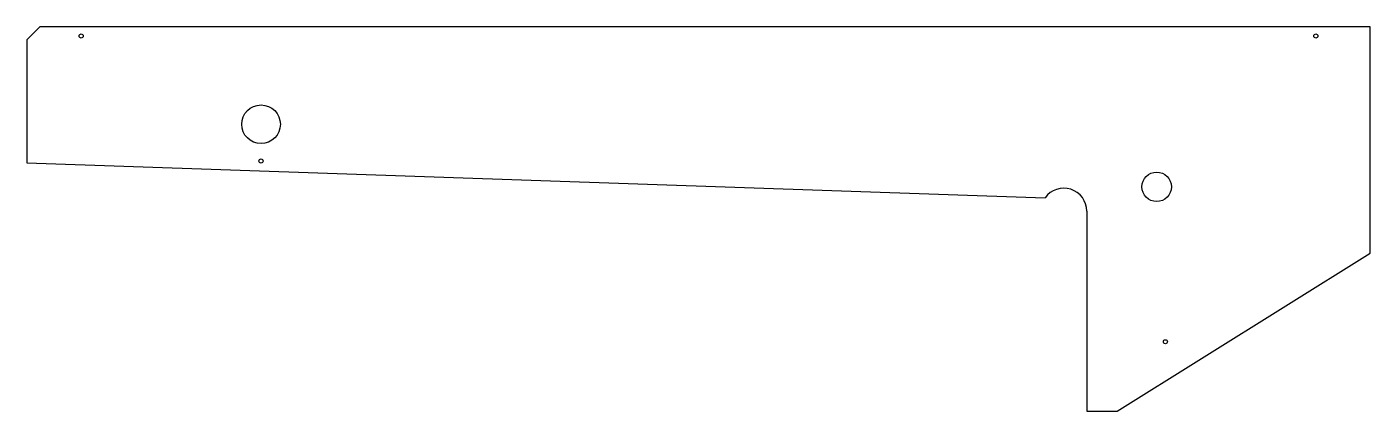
# Model space of a CAD drawing. Extents: x -27.1 to 30.4, y 17.1 to 33.6.
import ezdxf

# ---------------------------------------------------------------- set-up
doc = ezdxf.new("R2010")
doc.units = 0
doc.header["$LTSCALE"] = 1.21
doc.layers.get('0').update_dxf_attribs({"linetype": 'CONTINUOUS'})

msp = doc.modelspace()

# ---------------------------------------------------------------- linework, layer by layer
at = {"color": 3}
for p, q in [((-26.5, 33.584), (-27.051, 33.032)), ((30.429, 33.584), (-26.5, 33.584)), ((30.429, 23.899), (30.429, 33.584)), ((-27.051, 33.032), (-27.051, 27.757)), ((-27.051, 27.757), (16.519, 26.263)), ((18.303, 25.69), (18.303, 17.127)), ((19.603, 17.127), (30.429, 23.899)), ((18.303, 17.127), (19.603, 17.127))]:
    msp.add_line(p, q, dxfattribs=at)
for centre, radius in [((-24.728, 33.19), 0.0886), ((28.106, 33.19), 0.0886), ((-17.031, 29.41), 0.827), ((-17.031, 27.836), 0.0886), ((21.295, 26.733), 0.63), ((21.669, 20.099), 0.0886)]:
    msp.add_circle(centre, radius, dxfattribs=at)
msp.add_arc((17.319, 25.69), 0.984, 0, 144.39691, dxfattribs=at)

doc.saveas('drawing.dxf')
